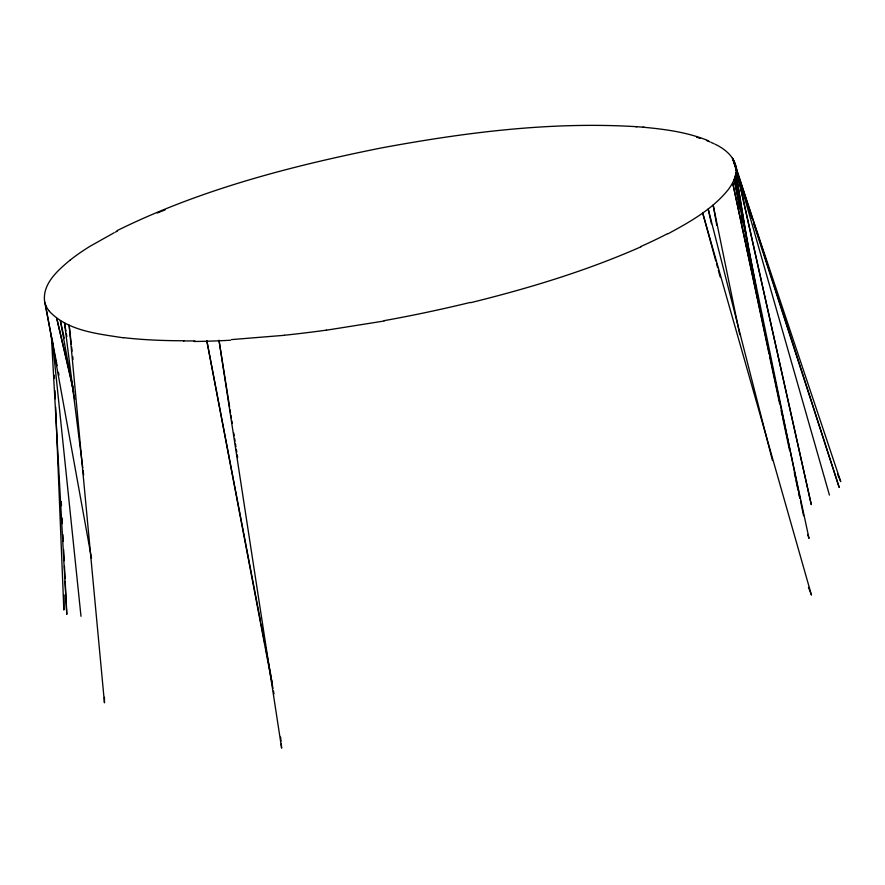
<?xml version="1.0" encoding="UTF-8"?>
<svg xmlns="http://www.w3.org/2000/svg" width="885" height="885" viewBox="0 0 885 885"><rect width="100%" height="100%" fill="white"/><g stroke="black" fill="none" stroke-linecap="round" stroke-linejoin="round"><path stroke-width="1.33" d="M64.129 594.875L63.842 610.031L55.633 407.089M70.313 259.947C57.868 270.301 41.971 284.008 44.681 302.017L57.116 365.594M667.909 233.85C689.747 222.046 712.281 209.435 728.101 189.81A351.71 84.529 -11.1 0 0 735.911 172.741C737.791 159.366 726.032 149.355 715.113 144.233M114.121 232.755L89.993 246.307A352.462 84.728 -11.1 0 0 70.324 259.947M117.097 230.62C200.021 189.644 290.391 166.236 380.705 148.06C465.023 132.429 551.056 121.378 636.934 126.721M641.26 246.672C586.401 270.932 528.776 288.322 470.632 302.692M384.123 321.012L326.377 330.194M284.373 335.304L231.483 339.597M183.527 340.979L194.977 340.902M642.842 127.186C665.155 129.243 687.789 132.241 708.642 140.859M635.585 126.61L644.269 127.296M123.446 337.838C97.615 333.689 67.282 331.112 48.631 310.513M696.561 137.219L700.4 138.403M706.484 140.505L709.836 141.854M710.965 142.308L714.073 143.757M837.487 474.039L840.75 481.65L732.47 158.149L741.409 185.695M808.47 587.363L811.456 595.074L702.701 213.008L715.788 260.953M807.662 534.54L809.012 538.379L732.636 182.697L769.065 353.934M743.101 190.939L752.029 218.495M753.732 223.739L839.19 487.425L734.008 160.849L829.433 495.069M716.518 263.608L717.613 267.613M718.332 270.268L720.158 276.928M772.395 460.266L708.188 208.971L711.452 223.783M72.968 386.767L56.728 318.257L73.787 392.199M735.833 166.579L811.279 504.638L735.136 163.659M64.262 338.136L60.379 320.647L74.716 399.401M769.64 356.633L779.674 403.826M781.112 410.563L782.251 415.961M782.827 418.649L789.42 449.668M794.299 472.59L795.449 477.977M796.024 480.677L798.027 490.113M798.602 492.812L799.752 498.2M799.963 498.133L734.196 179.279L739.893 209.114M800.516 500.833L803.58 515.689M739.771 334.696L713.155 204.999L716.773 225.398M58.443 372.364L58.963 375.063M741.188 215.896L742.482 222.677M260.566 621.392L206.802 340.648L272.978 688.375M261.086 624.102L264.98 644.446M265.5 647.156L271.208 677.003M271.728 679.713L272.248 682.423M273.498 691.096L274.018 693.818M755.746 285.988L735.28 175.96L739.882 203.13M757.007 292.78L757.516 295.49M45.544 304.927L91.52 558.413M65.91 331.09L64.516 322.925L82.77 467.911M66.386 333.8L66.851 336.521M740.336 205.851L740.8 208.561M748.765 250.278L735.911 172.741L743.511 220.431M749.219 252.999L749.672 255.721M750.126 258.442L750.568 261.163M743.942 223.153L744.385 225.874M744.816 228.607L745.247 231.328M745.679 234.049L746.121 236.782M229.624 407.067L218.982 340.205L281.629 748.135L281.253 744.008M230.056 409.799L230.498 412.532M230.93 415.264L231.361 417.985M231.804 420.718L232.235 423.45M233.751 432.997L234.193 435.73M234.625 438.451L235.056 441.184M235.487 443.916L235.93 446.648M236.361 449.37L236.793 452.102M237.235 454.835L237.667 457.556M83.113 470.643L83.632 474.747M71.32 344.276L69.13 325.105L104.463 702.823L104.452 697.292M71.63 347.02L72.094 351.124M72.725 356.611L73.035 359.343M52.204 338.789L80.989 616.292M280.622 737.128L280.999 741.254M51.286 334.386L66.806 614.367L65.191 581.356M61.297 501.563L61.496 505.689M62.105 518.068L62.37 523.577M62.912 534.584L63.244 541.454M63.654 549.707L64.185 560.714M64.45 566.223L65.059 578.602M54.339 375.34L54.45 378.105M54.959 390.528L55.29 398.803M667.235 233.85A353.026 84.418 -11.2 0 1 640.552 246.638M470.3 302.416A352.042 84.318 -11.1 0 1 384.145 320.658M326.41 330.138A351.234 84.429 -11.1 0 1 284.439 335.238M230.509 340.238A354.177 85.391 -11.1 0 1 193.892 341.499M183.947 340.758A351.799 84.529 -11.1 0 1 123.867 337.683M48.752 310.48A350.548 84.163 -11 0 1 44.67 302.017M115.216 232.191A350.56 84.208 -11.1 0 1 117.417 231.073M157.298 213.019A351.931 84.562 -11.1 0 1 165.185 209.833"/></g></svg>
